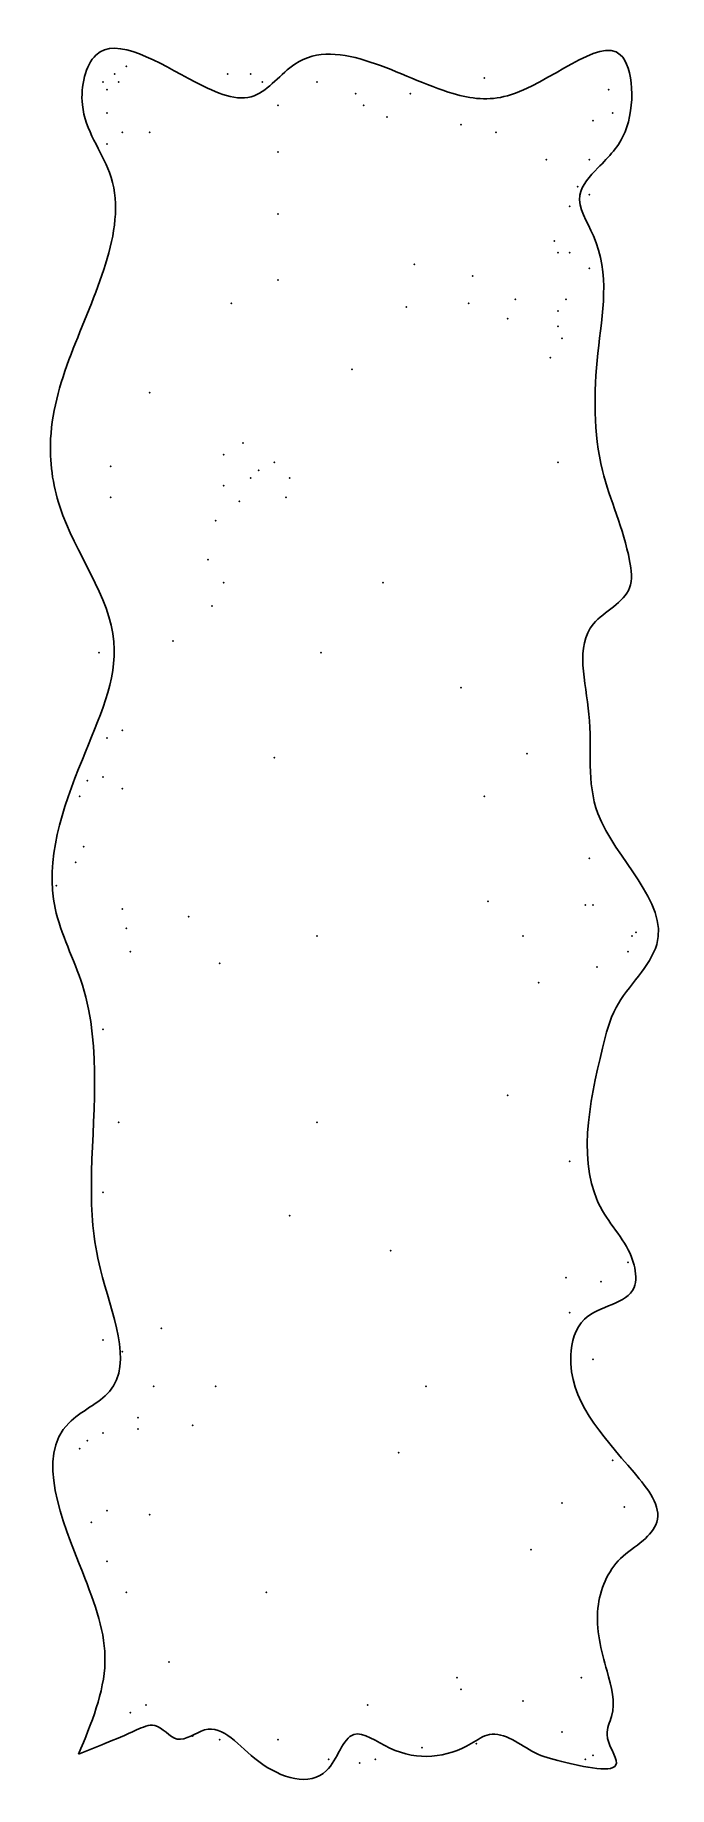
# Model space of a CAD drawing. Extents: x 848764 to 849517, y 168078 to 170164.
import ezdxf

# ---------------------------------------------------------------- set-up
doc = ezdxf.new("R2010")
doc.units = 0
doc.header["$LTSCALE"] = 8
doc.header["$MEASUREMENT"] = 0
doc.layers.add('标注', color=5, linetype='CONTINUOUS')

msp = doc.modelspace()

# ---------------------------------------------------------------- linework, layer by layer
at = {"layer": '标注', "ltscale": 8}
msp.add_spline([(848815.4, 168117.4), (848846.8, 168226.9), (848819.9, 168334.4), (848803.8, 168511.7), (848852.2, 168549.4), (848841.4, 168694.5), (848830.6, 168796.6), (848819.9, 169033), (848787.6, 169124.4), (848819.9, 169301.7), (848857.5, 169441.5), (848793, 169602.7), (848782.2, 169683.3), (848809.1, 169790.8), (848852.2, 170000.4), (848819.9, 170081), (848836, 170140.1), (848954.3, 170107.9), (849024.3, 170091.7), (849072.7, 170129.4), (849260.8, 170094.3), (849325.5, 170091.7), (849459.6, 170140.5), (849465.3, 170048.7), (849433, 170005.7), (849411.5, 169973.5), (849427.6, 169925.1), (849433, 169785.4), (849438.4, 169645.7), (849470.7, 169538.2), (849470.7, 169506), (849427.6, 169463), (849422.3, 169355.5), (849433, 169237.2), (849502.9, 169081.4), (849481.4, 169043.8), (849454.5, 169006.2), (849438.4, 168957.8), (849438.4, 168764.3), (849476, 168699.8), (849476, 168673), (849416.9, 168635.3), (849400.8, 168592.3), (849476, 168452.6), (849502.9, 168393.5), (849486.8, 168372), (849459.9, 168350.5), (849433, 168291.4), (849443.8, 168216.2), (849449.2, 168162.4), (849443.8, 168140.9), (849455, 168106.9), (849390, 168108.7), (849357.7, 168119.4), (849303.9, 168140.9), (849282.4, 168130.2), (849185.6, 168124.8), (849142.6, 168140.9), (849110.3, 168097.9), (849029.6, 168108.7), (848965.1, 168146.3), (848932.8, 168135.5), (848905.9, 168151.7), (848884.4, 168146.3), (848846.8, 168130.2), (848815.4, 168117.4)], degree=3, dxfattribs=at)
at = {"layer": '标注', "color": 2, "ltscale": 8}
for p in [(848858.3, 170117.4), (848872.2, 170126.6), (848992.5, 170117.4), (849020.2, 170117.4), (848844.5, 170108.1), (848849.1, 170098.9), (848863, 170108.1), (849034.1, 170108.1), (849098.9, 170108.1), (849145.1, 170094.3), (849209.9, 170094.3), (849297.8, 170112.7), (849445.8, 170098.9), (849052.6, 170080.4), (849154.4, 170080.4), (848849.1, 170071.1), (849182.1, 170066.5), (849270, 170057.3), (849427.3, 170061.9), (849450.4, 170071.1), (848849.1, 170034.2), (848867.6, 170048), (848900, 170048), (849311.6, 170048), (849052.6, 170024.9), (849371.8, 170015.7), (849422.6, 170015.7), (849408.8, 169983.3), (849422.6, 169974.1), (849052.6, 169951), (849399.5, 169960.2), (849381, 169918.6), (849214.5, 169890.9), (849385.6, 169904.8), (849399.5, 169904.8), (849422.6, 169886.3), (849052.6, 169872.4), (849283.9, 169877), (848997.1, 169844.7), (849279.3, 169844.7), (849334.8, 169849.3), (849394.9, 169849.3), (849205.2, 169840.1), (849325.5, 169826.2), (849385.6, 169835.4), (849385.6, 169817), (849390.3, 169803.1), (849376.4, 169780), (849140.5, 169766.1), (848900, 169738.4), (849011, 169678.3), (848987.9, 169664.4), (849048, 169655.2), (849385.6, 169655.2), (848853.7, 169650.6), (849020.2, 169636.7), (849029.5, 169645.9), (849066.5, 169636.7), (848853.7, 169613.6), (848987.9, 169627.5), (849061.9, 169613.6), (849006.4, 169609), (848978.6, 169585.9), (848969.4, 169539.6), (848987.9, 169511.9), (849177.5, 169511.9), (848974, 169484.2), (848839.8, 169428.7), (848927.7, 169442.6), (849103.5, 169428.7), (849270, 169387.1), (848849.1, 169327), (848867.6, 169336.3), (849048, 169303.9), (849348.6, 169308.6), (848844.5, 169280.8), (848826, 169276.2), (848867.6, 169267), (848816.7, 169257.7), (849297.8, 169257.7), (848821.3, 169197.6), (848812.1, 169179.1), (849422.6, 169183.8), (848789, 169151.4), (848867.6, 169123.7), (848946.2, 169114.4), (849302.4, 169132.9), (849418, 169128.3), (849427.3, 169128.3), (848872.2, 169100.6), (849478.1, 169096), (848876.8, 169072.8), (849098.9, 169091.3), (849344, 169091.3), (849468.9, 169072.8), (849473.5, 169091.3), (848983.2, 169059), (849431.9, 169054.4), (849362.5, 169035.9), (848844.5, 168980.4), (849325.5, 168901.8), (848863, 168869.5), (849098.9, 168869.5), (849399.5, 168823.3), (848844.5, 168786.3), (849066.5, 168758.6), (849186.7, 168717), (849468.9, 168703.1), (849394.9, 168684.6), (849436.5, 168680), (849399.5, 168643), (848913.9, 168624.5), (848844.5, 168610.7), (848867.6, 168596.8), (849427.3, 168587.6), (848904.6, 168555.2), (848978.6, 168555.2), (849228.4, 168555.2), (848886.1, 168518.2), (848950.9, 168509), (849418, 168527.5), (848826, 168490.5), (848844.5, 168499.7), (848886.1, 168504.4), (848816.7, 168481.3), (849196, 168476.6), (849450.4, 168467.4), (848849.1, 168407.3), (849390.3, 168416.6), (849464.3, 168411.9), (848830.6, 168393.4), (848900, 168402.7), (848849.1, 168347.2), (849353.3, 168361.1), (848872.2, 168310.3), (849038.7, 168310.3), (848923.1, 168227.1), (849265.4, 168208.6), (849270, 168194.7), (849413.4, 168208.6), (848895.4, 168176.2), (849159, 168176.2), (849344, 168180.8), (848876.8, 168167), (848950.9, 168139.3), (848983.2, 168134.6), (849052.6, 168134.6), (849390.3, 168143.9), (849112.7, 168111.5), (849168.2, 168111.5), (849223.7, 168125.4), (849288.5, 168130), (849418, 168111.5), (849427.3, 168116.1), (849149.7, 168106.9)]:
    msp.add_point(p, dxfattribs=at)

doc.saveas('drawing.dxf')
